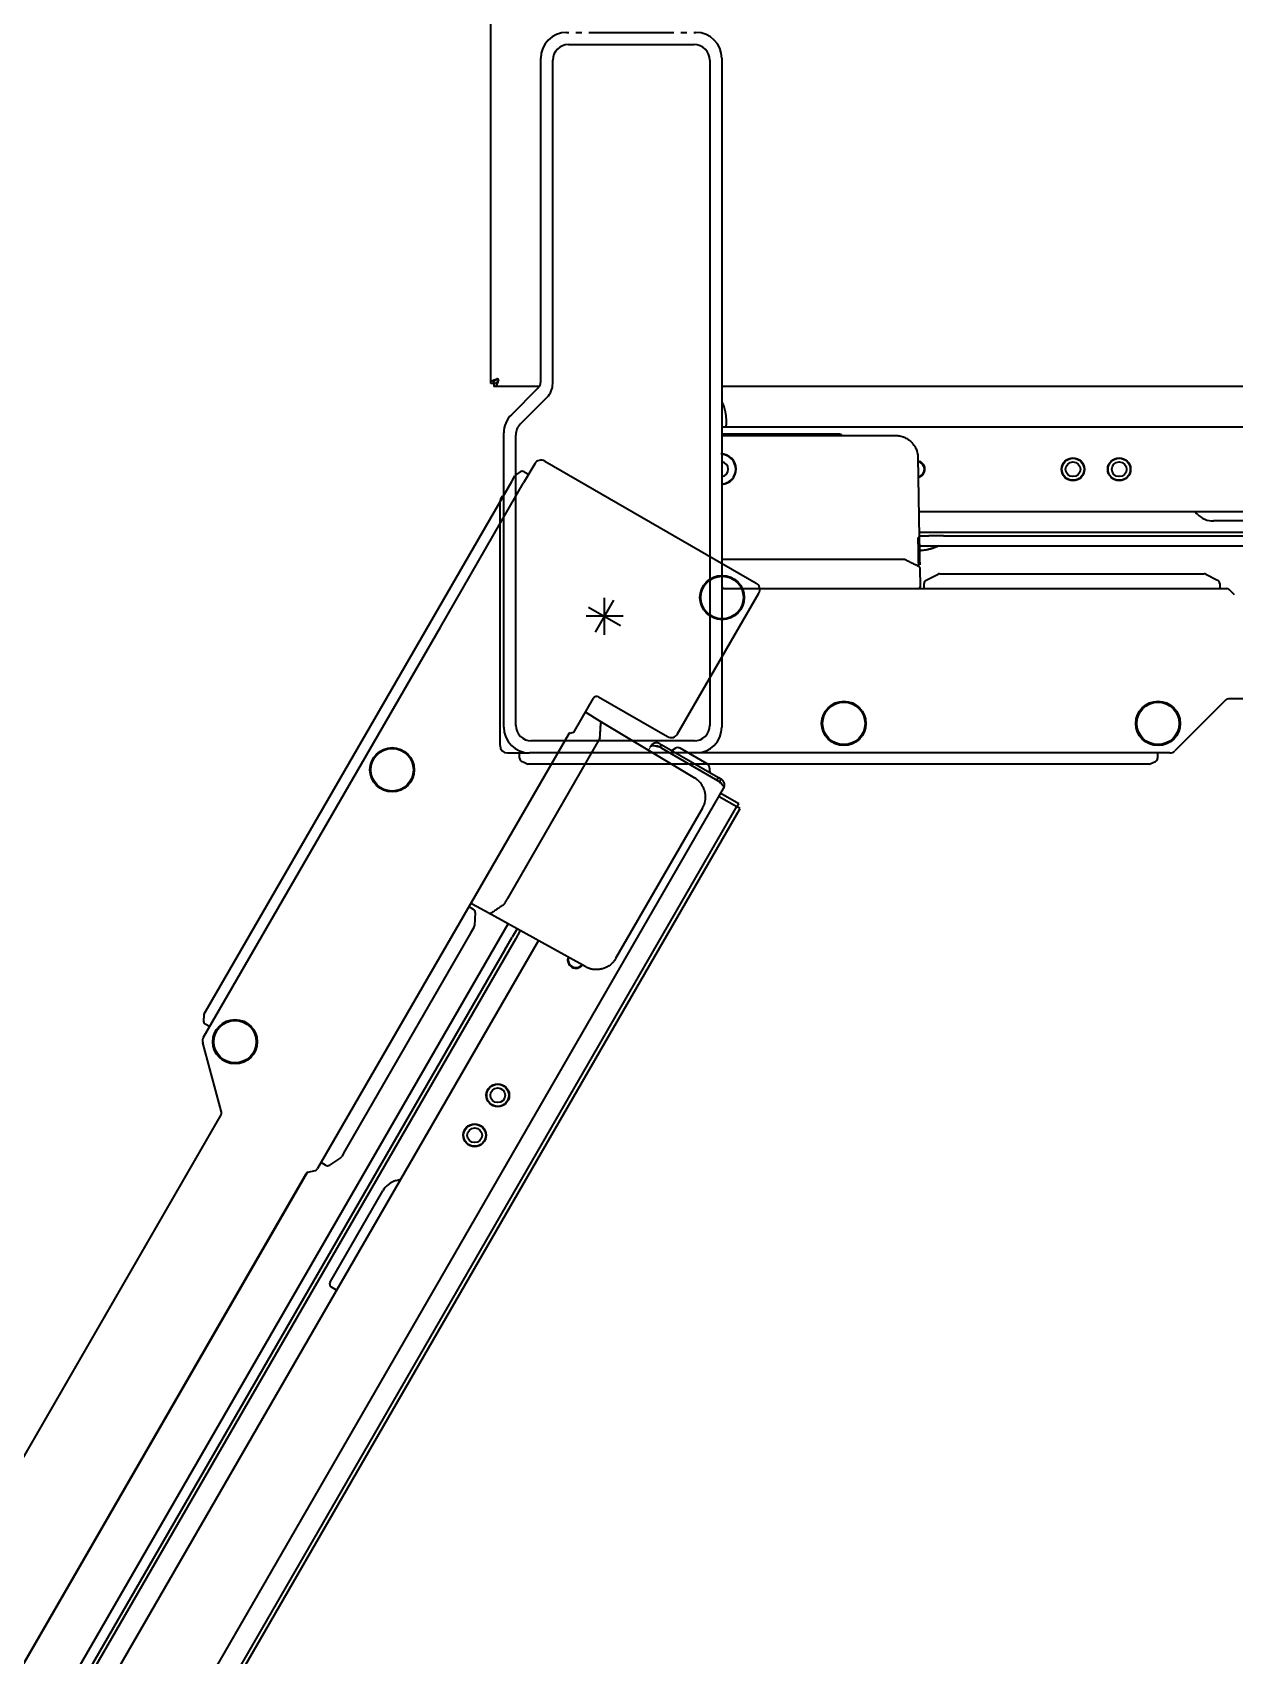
# Model space of a CAD drawing. Extents: x 53 to 4124, y 6244 to 10190.
# Drawn here: x 2088.8 to 2414, y 6682.9 to 7122.2 of the extents above; entities that cross this region are included whole.
import ezdxf

# ---------------------------------------------------------------- set-up
doc = ezdxf.new("R2010")
doc.units = 0
doc.header["$LTSCALE"] = 5
doc.linetypes.add('ACISOTGL', pattern=[3, 2, -1])
doc.layers.get('0').update_dxf_attribs({"linetype": 'CONTINUOUS', "lineweight": 0})
doc.layers.add('1', color=7, linetype='CONTINUOUS', true_color=0xffffff)

# ---------------------------------------------------------------- blocks, each defined once
blk = doc.blocks.new('A$C14F143F0')
blk.add_line((459.15, 603.75), (458.61, 602.82))
at = {"layer": '1', "color": 7, "linetype": 'Continuous', "lineweight": 35}
for p, q in [((430.59, 681.05), (487.75, 648.05)), ((421.62, 675.51), (422.5, 677.04)), ((422.81, 677.37), (423.97, 678.14)), ((427.86, 680.32), (424.86, 675.13)), ((425.02, 678.17), (426.21, 677.48)), ((339.32, 532.96), (421.62, 675.51)), ((402.36, 636.15), (424.86, 675.13)), ((466.48, 607.22), (488.48, 645.32)), ((338.27, 525.15), (402.36, 636.15)), ((438.61, 607.95), (443.76, 616.87)), ((445.13, 617.23), (463.75, 606.48)), ((445.51, 610.68), (441.56, 613.06)), ((471.16, 595.28), (445.51, 610.68)), ((437.04, 607.23), (369.1, 489.56)), ((437.34, 607.46), (438.31, 607.72)), ((445.49, 606.03), (420.48, 562.71)), ((462.07, 603.41), (477.31, 594.61)), ((462.24, 604.24), (477.54, 595.4)), ((465.2, 602.93), (465.9, 603.34)), ((474.52, 599.11), (467.2, 603.34)), ((475.17, 597.98), (475.17, 597.17)), ((477.14, 594.71), (477.54, 595.4)), ((477.31, 594.61), (477.93, 594.25)), ((477.54, 595.4), (478.33, 594.95)), ((477.93, 594.25), (478.33, 594.95)), ((478.27, 593.81), (478.28, 593.8)), ((157.61, 35.85), (478.94, 592.41)), ((477.74, 590.32), (482.58, 587.53)), ((478.24, 591.19), (483.08, 588.39)), ((164.08, 35.87), (482.58, 587.53)), ((164.95, 35.37), (483.45, 587.03)), ((473.26, 587.13), (449.75, 546.41)), ((482.58, 587.53), (483.08, 588.39)), ((483.45, 587.03), (482.58, 587.53)), ((410.04, 560.47), (411.24, 559.78)), ((415.48, 558.66), (410.94, 561.18)), ((411.74, 558.85), (411.52, 555.24)), ((441.64, 544.16), (415.48, 558.66)), ((147.67, 83.02), (420.63, 555.8)), ((411.39, 554.8), (410.51, 553.27)), ((423.07, 554.45), (421.77, 552.2)), ((423.95, 553.97), (422.64, 551.7)), ((428.84, 551.26), (137.82, 47.2)), ((410.51, 553.27), (376.51, 494.38)), ((419.77, 548.74), (421.77, 552.2)), ((422.64, 551.7), (420.64, 548.24)), ((419.77, 548.74), (149.94, 81.37)), ((420.64, 548.24), (150.75, 80.78)), ((338.43, 531.44), (339.32, 532.96)), ((338.3, 531), (338.22, 529.62)), ((339.91, 528), (338.72, 528.69)), ((343.11, 504.85), (338.07, 523.64)), ((166.05, 197.6), (343.01, 504.09)), ((375.31, 492.52), (372.29, 490.53)), ((376.51, 494.38), (375.63, 492.86)), ((366.32, 488.47), (191.24, 185.22)), ((365.96, 488.11), (191.37, 185.71)), ((366.56, 488.57), (368.49, 489.09)), ((371.24, 490.5), (370.04, 491.19)), ((372.48, 458.83), (386.74, 483.53)), ((390.38, 486.32), (391.05, 486.5)), ((374.22, 456.68), (372.85, 457.47)), ((374.72, 457.54), (374.22, 456.68)), ((374.72, 457.54), (374.73, 457.54))]:
    blk.add_line(p, q, dxfattribs=at)
at = {"layer": '1', "color": 2, "linetype": 'Continuous', "lineweight": 35}
for p, q in [((442.43, 641.56), (451.09, 636.56)), ((444.26, 634.73), (449.26, 643.39))]:
    blk.add_line(p, q, dxfattribs=at)
at = {"layer": '1', "color": 7, "linetype": 'Continuous', "lineweight": 35}
for centre, radius in [((478.55, 644.13), 6), ((478.55, 644.13), 5.75), ((389.28, 597.51), 6), ((389.28, 597.51), 5.75), ((346.78, 523.9), 6), ((346.78, 523.9), 5.75), ((417.86, 509.42), 3.1), ((417.86, 509.42), 3), ((417.86, 509.42), 2), ((411.61, 498.6), 3.1), ((411.61, 498.6), 3), ((411.61, 498.6), 2)]:
    blk.add_circle(centre, radius, dxfattribs=at)
for centre, radius, start, end in [((429.59, 679.32), 2, 60, 150), ((423.36, 676.54), 1, 123.4349, 150), ((424.52, 677.3), 1, 60, 123.4349), ((486.75, 646.32), 2, 330, 60), ((444.63, 616.37), 1, 60, 150), ((437.47, 606.98), 0.5, 105, 150), ((438.18, 608.2), 0.5, 285, 330), ((464.75, 608.22), 2, 240, 330), ((460.07, 599.94), 4, 60, 73.1037), ((464.85, 603.54), 0.7, 240, 300), ((466.55, 602.21), 1.3, 60, 120), ((473.87, 597.98), 1.3, 0, 60), ((475.87, 597.17), 0.7, 180, 240), ((411.19, 561.62), 0.5, 183.9018, 241), ((410.74, 558.91), 1, 356.5651, 60), ((410.52, 555.3), 1, 330, 356.5651), ((439.01, 546.06), 2.25, 160.7662, 321.2362), ((439.01, 546.06), 2.1, 161.475, 320.5331), ((339.22, 529.56), 1, 176.5651, 240), ((339.3, 530.94), 1, 150, 176.5651), ((340, 524.15), 2, 150, 195), ((342.14, 504.59), 1, 330, 15), ((374.76, 493.36), 1, 303.4349, 330), ((366.82, 487.61), 1, 105, 150), ((368.24, 490.06), 1, 285, 330), ((371.74, 491.36), 1, 240, 303.4349), ((391.94, 480.53), 6, 105, 150), ((389.49, 492.3), 6, 285, 289.9409), ((373.35, 458.33), 1, 150, 240)]:
    blk.add_arc(centre, radius, start, end, dxfattribs=at)
for points, degree, knots in [([(445.51, 610.68), (445.55, 610.66), (445.59, 610.63), (445.65, 610.57), (445.68, 610.53), (445.72, 610.45), (445.74, 610.4), (445.76, 610.31), (445.76, 610.27), (445.76, 610.22)], 3, [0, 0, 0, 0, 0.25, 0.25, 0.5, 0.5, 0.75, 0.75, 1, 1, 1, 1]), ([(445.49, 606.03), (445.5, 606.15), (445.76, 610.22)], 1, [-0.028692, -0.028692, 0, 1, 1]), ([(459.15, 603.75), (459.19, 603.8), (459.23, 603.86), (459.34, 603.94), (459.4, 603.98), (459.48, 604.01), (459.5, 604.02), (459.53, 604.03), (459.59, 604.05), (459.64, 604.06), (459.76, 604.08), (459.85, 604.08), (459.96, 604.08), (459.99, 604.08), (460.03, 604.08), (460.11, 604.07), (460.18, 604.06), (460.33, 604.04), (460.44, 604.02), (460.58, 603.98), (460.61, 603.97), (460.66, 603.96), (460.69, 603.95), (460.78, 603.93), (460.89, 603.89), (461, 603.86), (461.09, 603.82), (461.12, 603.81), (461.18, 603.79), (461.21, 603.78), (461.24, 603.77)], 3, [0, 0, 0, 0, 0.125, 0.125, 0.25, 0.25, 0.28125, 0.28125, 0.3125, 0.375, 0.375, 0.5, 0.5, 0.53125, 0.53125, 0.5625, 0.625, 0.625, 0.75, 0.75, 0.78125, 0.78125, 0.8125, 0.8125, 0.875, 0.9375, 0.9375, 0.96875, 0.96875, 1, 1, 1, 1]), ([(461.69, 604.55), (461.58, 604.62), (461.47, 604.67), (461.3, 604.72), (461.25, 604.74), (461.16, 604.76), (461.13, 604.76), (461.07, 604.77), (461.04, 604.78), (460.89, 604.8), (460.78, 604.8), (460.63, 604.79), (460.6, 604.79), (460.54, 604.78), (460.52, 604.78), (460.43, 604.76), (460.37, 604.75), (460.21, 604.7), (460.1, 604.66), (459.98, 604.6), (459.95, 604.59), (459.9, 604.56), (459.83, 604.52), (459.76, 604.48), (459.68, 604.41), (459.63, 604.38), (459.57, 604.32), (459.55, 604.31), (459.52, 604.27), (459.5, 604.25), (459.41, 604.16), (459.34, 604.07), (459.29, 603.99)], 3, [0, 0, 0, 0, 0.125, 0.125, 0.1875, 0.1875, 0.21875, 0.21875, 0.25, 0.25, 0.375, 0.375, 0.40625, 0.40625, 0.4375, 0.4375, 0.5, 0.5, 0.625, 0.625, 0.65625, 0.65625, 0.6875, 0.75, 0.75, 0.8125, 0.8125, 0.84375, 0.84375, 0.875, 0.875, 1, 1, 1, 1]), ([(460.69, 603.99), (460.75, 604), (460.81, 604), (460.91, 603.99), (460.94, 603.98), (461, 603.97), (461.01, 603.97), (461.05, 603.96), (461.07, 603.96), (461.15, 603.93), (461.22, 603.9), (461.29, 603.86)], 3, [0, 0, 0, 0, 0.309571, 0.309571, 0.482178, 0.482178, 0.568482, 0.568482, 0.654786, 0.654786, 1, 1, 1, 1]), ([(461.69, 604.55), (461.77, 604.51), (461.86, 604.46), (462.04, 604.35), (462.14, 604.3), (462.24, 604.24)], 3, [0, 0, 0, 0, 0.462959, 0.462959, 1, 1, 1, 1]), ([(473.26, 587.13), (473.31, 587.22), (473.36, 587.3), (473.45, 587.48), (473.49, 587.57), (473.55, 587.7), (473.57, 587.74), (473.61, 587.83), (473.62, 587.88), (473.68, 588.01), (473.71, 588.1), (473.81, 588.38), (473.86, 588.56), (473.92, 588.8), (473.93, 588.85), (473.95, 588.94), (473.96, 588.99), (473.98, 589.14), (474, 589.23), (474.04, 589.52), (474.05, 589.71), (474.07, 590.1), (474.07, 590.29), (474.05, 590.58), (474.04, 590.68), (474.02, 590.87), (474.01, 590.97), (473.96, 591.26), (473.92, 591.45), (473.85, 591.73), (473.82, 591.82), (473.77, 592.01), (473.73, 592.1), (473.64, 592.37), (473.56, 592.55), (473.46, 592.77), (473.43, 592.81), (473.39, 592.9), (473.37, 592.94), (473.3, 593.07), (473.25, 593.16), (473.1, 593.41), (472.99, 593.57), (472.76, 593.88), (472.64, 594.03), (472.44, 594.24), (472.37, 594.31), (472.27, 594.41), (472.24, 594.45), (472.17, 594.51), (472.13, 594.55), (471.95, 594.71), (471.8, 594.84), (471.56, 595.01), (471.48, 595.07), (471.32, 595.17), (471.24, 595.23), (471.16, 595.28)], 3, [0, 0, 0, 0, 0.03125, 0.03125, 0.0625, 0.0625, 0.078125, 0.078125, 0.09375, 0.09375, 0.125, 0.125, 0.1875, 0.1875, 0.203125, 0.203125, 0.21875, 0.21875, 0.25, 0.25, 0.3125, 0.3125, 0.375, 0.375, 0.40625, 0.40625, 0.4375, 0.4375, 0.5, 0.5, 0.53125, 0.53125, 0.5625, 0.5625, 0.625, 0.625, 0.640625, 0.640625, 0.65625, 0.65625, 0.6875, 0.6875, 0.75, 0.75, 0.8125, 0.8125, 0.84375, 0.84375, 0.859375, 0.859375, 0.875, 0.875, 0.9375, 0.9375, 0.96875, 0.96875, 1, 1, 1, 1]), ([(477.88, 594.16), (477.8, 594.23), (477.72, 594.29), (477.56, 594.43), (477.47, 594.5), (477.38, 594.57)], 3, [0, 0, 0, 0, 0.462959, 0.462959, 1, 1, 1, 1]), ([(477.62, 594.43), (477.67, 594.38), (477.72, 594.33), (477.8, 594.25), (477.84, 594.21), (477.88, 594.16)], 3, [0, 0, 0, 0, 0.537041, 0.537041, 1, 1, 1, 1]), ([(477.88, 594.16), (477.97, 594.09), (478.07, 594.01), (478.2, 593.89), (478.24, 593.84), (478.3, 593.78), (478.33, 593.76), (478.37, 593.72), (478.39, 593.7), (478.48, 593.6), (478.56, 593.52), (478.64, 593.42), (478.65, 593.4), (478.68, 593.36), (478.7, 593.33), (478.74, 593.27), (478.77, 593.24), (478.84, 593.12), (478.88, 593.04), (478.91, 592.95), (478.92, 592.93), (478.93, 592.89), (478.95, 592.84), (478.96, 592.78), (478.97, 592.71), (478.97, 592.68), (478.97, 592.63), (478.97, 592.61), (478.97, 592.57), (478.96, 592.56), (478.95, 592.47), (478.93, 592.41), (478.9, 592.34)], 3, [0, 0, 0, 0, 0.125, 0.125, 0.1875, 0.1875, 0.21875, 0.21875, 0.25, 0.25, 0.375, 0.375, 0.40625, 0.40625, 0.4375, 0.4375, 0.5, 0.5, 0.625, 0.625, 0.65625, 0.65625, 0.6875, 0.75, 0.75, 0.8125, 0.8125, 0.84375, 0.84375, 0.875, 0.875, 1, 1, 1, 1]), ([(477.93, 594.25), (477.99, 594.22), (478.05, 594.17), (478.12, 594.11), (478.13, 594.1), (478.16, 594.07), (478.17, 594.06), (478.21, 594.02), (478.23, 593.99), (478.29, 593.9), (478.32, 593.84), (478.35, 593.77), (478.36, 593.75), (478.37, 593.73), (478.37, 593.72), (478.37, 593.71)], 3, [0, 0, 0, 0, 0.296758, 0.296758, 0.370947, 0.370947, 0.445137, 0.445137, 0.593516, 0.593516, 0.890274, 0.890274, 0.964463, 0.964463, 1, 1, 1, 1]), ([(479.04, 592.59), (479.09, 592.68), (479.12, 592.77), (479.18, 592.97), (479.21, 593.08), (479.22, 593.21), (479.22, 593.24), (479.23, 593.29), (479.23, 593.38), (479.23, 593.46), (479.22, 593.63), (479.2, 593.74), (479.16, 593.88), (479.15, 593.9), (479.14, 593.96), (479.11, 594.04), (479.07, 594.12), (479, 594.28), (478.94, 594.38), (478.85, 594.5), (478.83, 594.52), (478.79, 594.57), (478.77, 594.59), (478.71, 594.65), (478.63, 594.74), (478.53, 594.81), (478.46, 594.87), (478.43, 594.88), (478.38, 594.92), (478.36, 594.93), (478.33, 594.95)], 3, [0, 0, 0, 0, 0.125, 0.125, 0.25, 0.25, 0.28125, 0.28125, 0.3125, 0.375, 0.375, 0.5, 0.5, 0.53125, 0.53125, 0.5625, 0.625, 0.625, 0.75, 0.75, 0.78125, 0.78125, 0.8125, 0.8125, 0.875, 0.9375, 0.9375, 0.96875, 0.96875, 1, 1, 1, 1]), ([(420.48, 562.71), (420.46, 562.69), (420.45, 562.66), (420.42, 562.61), (420.4, 562.58), (420.37, 562.53), (420.36, 562.51), (420.33, 562.45), (420.31, 562.43), (420.27, 562.35), (420.24, 562.3), (420.18, 562.2), (420.15, 562.15), (420.1, 562.06), (420.07, 562.01), (420.03, 561.94), (420.02, 561.92), (419.99, 561.87), (419.98, 561.85), (419.94, 561.79), (419.92, 561.74), (419.87, 561.66), (419.85, 561.63), (419.81, 561.55), (419.79, 561.52), (419.75, 561.45), (419.73, 561.42), (419.7, 561.36), (419.68, 561.33), (419.65, 561.28), (419.64, 561.26), (419.62, 561.23), (419.62, 561.22), (419.61, 561.2), (419.6, 561.19), (419.59, 561.17), (419.58, 561.16), (419.58, 561.15), (419.57, 561.14), (419.57, 561.14), (419.56, 561.13), (419.56, 561.12), (419.56, 561.12), (419.55, 561.11), (419.55, 561.11)], 3, [0, 0, 0, 0, 0.03125, 0.03125, 0.0625, 0.0625, 0.09375, 0.09375, 0.125, 0.125, 0.1875, 0.1875, 0.25, 0.25, 0.3125, 0.3125, 0.34375, 0.34375, 0.375, 0.375, 0.4375, 0.4375, 0.5, 0.5, 0.5625, 0.5625, 0.625, 0.625, 0.6875, 0.6875, 0.75, 0.75, 0.78125, 0.78125, 0.8125, 0.84375, 0.84375, 0.875, 0.875, 0.90625, 0.90625, 0.9375, 0.9375, 1, 1, 1, 1]), ([(415.48, 558.66), (415.52, 558.64), (415.56, 558.62), (415.65, 558.6), (415.7, 558.6), (415.79, 558.6), (415.83, 558.61), (415.92, 558.64), (415.96, 558.66), (416, 558.68)], 3, [0, 0, 0, 0, 0.25, 0.25, 0.5, 0.5, 0.75, 0.75, 1, 1, 1, 1]), ([(419.4, 560.95), (419.43, 560.97), (419.46, 560.99), (419.51, 561.05), (419.54, 561.08), (419.55, 561.11)], 3, [0, 0, 0, 0, 0.5, 0.5, 1, 1, 1, 1]), ([(449.75, 546.41), (449.7, 546.32), (449.65, 546.24), (449.54, 546.08), (449.49, 546), (449.4, 545.88), (449.38, 545.84), (449.32, 545.76), (449.29, 545.72), (449.2, 545.61), (449.14, 545.54), (448.94, 545.32), (448.81, 545.18), (448.63, 545.01), (448.6, 544.98), (448.52, 544.91), (448.49, 544.88), (448.38, 544.78), (448.3, 544.72), (448.07, 544.54), (447.91, 544.43), (447.59, 544.23), (447.42, 544.13), (447.16, 544), (447.07, 543.96), (446.89, 543.88), (446.8, 543.84), (446.52, 543.74), (446.34, 543.68), (446.06, 543.6), (445.97, 543.58), (445.78, 543.53), (445.68, 543.52), (445.4, 543.47), (445.21, 543.44), (444.96, 543.42), (444.92, 543.42), (444.82, 543.41), (444.77, 543.41), (444.62, 543.41), (444.53, 543.41), (444.23, 543.41), (444.04, 543.43), (443.66, 543.47), (443.47, 543.5), (443.18, 543.57), (443.09, 543.59), (442.95, 543.63), (442.9, 543.64), (442.81, 543.67), (442.76, 543.68), (442.53, 543.76), (442.35, 543.83), (442.08, 543.94), (441.99, 543.98), (441.82, 544.07), (441.73, 544.11), (441.64, 544.16)], 3, [0, 0, 0, 0, 0.03125, 0.03125, 0.0625, 0.0625, 0.078125, 0.078125, 0.09375, 0.09375, 0.125, 0.125, 0.1875, 0.1875, 0.203125, 0.203125, 0.21875, 0.21875, 0.25, 0.25, 0.3125, 0.3125, 0.375, 0.375, 0.40625, 0.40625, 0.4375, 0.4375, 0.5, 0.5, 0.53125, 0.53125, 0.5625, 0.5625, 0.625, 0.625, 0.640625, 0.640625, 0.65625, 0.65625, 0.6875, 0.6875, 0.75, 0.75, 0.8125, 0.8125, 0.84375, 0.84375, 0.859375, 0.859375, 0.875, 0.875, 0.9375, 0.9375, 0.96875, 0.96875, 1, 1, 1, 1])]:
    blk.add_open_spline(points, degree=degree, knots=knots, dxfattribs=at)
for points, degree in [([(459.29, 603.99), (459.25, 603.93), (459.22, 603.88), (459.19, 603.82)], 3), ([(461.59, 603.69), (461.81, 603.87), (462.02, 604.05), (462.24, 604.24)], 3), ([(477.38, 594.57), (477.46, 594.52), (477.54, 594.48), (477.62, 594.43)], 3), ([(478.94, 592.41), (478.98, 592.47), (479.01, 592.53), (479.04, 592.59)], 3), ([(419.4, 560.95), (416, 558.68)], 1)]:
    blk.add_open_spline(points, degree=degree, dxfattribs=at)

msp = doc.modelspace()

# ---------------------------------------------------------------- linework, layer by layer
at = {"linetype": 'ACISOTGL', "ltscale": 5}
msp.add_arc((2243.56, 6964.2), 720.56, 242.46449, 357.20038, dxfattribs=at)
at = {"layer": '1', "color": 7, "linetype": 'Continuous', "lineweight": 35}
for p, q in [((2212.78, 7027.54), (2212.78, 7688.06)), ((2233.28, 7122.2), (2233.89, 7122.2)), ((2235.76, 7122.2), (2237.4, 7122.2)), ((2239.28, 7122.2), (2262.27, 7122.2)), ((2264.15, 7122.2), (2265.79, 7122.2)), ((2267.66, 7122.2), (2268.28, 7122.2)), ((2233.78, 7118.95), (2267.78, 7118.95)), ((2226.28, 7038.17), (2226.28, 7115.2)), ((2229.53, 7027.18), (2229.53, 7114.7)), ((2272.03, 7114.7), (2272.03, 6934.7)), ((2275.28, 7115.2), (2275.28, 7038.17)), ((2226.28, 7029.57), (2226.28, 7034.64)), ((2275.28, 7034.64), (2275.28, 7029.57)), ((2212.78, 7027.2), (2212.78, 7027.54)), ((2213.58, 7027.2), (2212.78, 7027.2)), ((2213.58, 7027.2), (2213.58, 7027.54)), ((2213.92, 7027.2), (2213.58, 7027.2)), ((2213.58, 7027.2), (2213.58, 7026.4)), ((2213.92, 7026.4), (2213.58, 7026.4)), ((2225.95, 7026.4), (2213.92, 7026.4)), ((2218.33, 7018.75), (2225.6, 7026.03)), ((2964.63, 7026.4), (2275.28, 7026.4)), ((2275.28, 7026.03), (2275.28, 6934.2)), ((2220.77, 7016.25), (2227.99, 7023.46)), ((2910.53, 7015.4), (2275.28, 7015.4)), ((2216.28, 6934.2), (2216.28, 7013.8)), ((2219.53, 6934.7), (2219.53, 7013.24)), ((2306.78, 7013.49), (2275.28, 7013.49)), ((2275.28, 7013.12), (2322.3, 7013.12)), ((2328.3, 7007.22), (2328.68, 6985.54)), ((2215.28, 6929.2), (2215.28, 6995.2)), ((2328.56, 6992.58), (2910.59, 6992.58)), ((2404.02, 6991.75), (2403.53, 6992.23)), ((2436.78, 6989.99), (2408.26, 6989.99)), ((2328.65, 6986.99), (2331.28, 6986.99)), ((2328.67, 6985.99), (2331.28, 6985.99)), ((2331.28, 6986.99), (2335.28, 6986.99)), ((2335.28, 6985.99), (2331.28, 6985.99)), ((2335.28, 6986.99), (2875.04, 6986.99)), ((2335.28, 6985.99), (2874.94, 6985.99)), ((2874.65, 6983.2), (2328.73, 6983.2)), ((2332.29, 6982.65), (2332.3, 6982.66)), ((2275.28, 6979.62), (2322.81, 6979.62)), ((2328.82, 6977.31), (2328.91, 6972.13)), ((2275.63, 6971.85), (2275.28, 6972.2)), ((2275.98, 6971.7), (2411.86, 6971.7)), ((2329.98, 6971.7), (2329.98, 6973.08)), ((2330.53, 6973.98), (2333.76, 6975.6)), ((2334.21, 6975.7), (2335.98, 6975.7)), ((2335.98, 6975.7), (2403.98, 6975.7)), ((2403.98, 6975.7), (2405.74, 6975.7)), ((2406.19, 6975.6), (2409.42, 6973.98)), ((2409.98, 6973.08), (2409.98, 6971.7)), ((2413.98, 6969.99), (2412.57, 6971.41)), ((2411.62, 6941.54), (2397.86, 6927.79)), ((2766.23, 6941.84), (2412.32, 6941.84)), ((2219.53, 6934.46), (2219.53, 6934.5)), ((2219.53, 6934.46), (2219.53, 6934.46)), ((2272.02, 6934.5), (2272.02, 6934.46)), ((2272.02, 6934.46), (2272.02, 6934.46)), ((2223.53, 6930.46), (2223.53, 6930.46)), ((2223.58, 6930.46), (2223.53, 6930.46)), ((2267.78, 6930.45), (2223.78, 6930.45)), ((2268.02, 6930.46), (2267.97, 6930.46)), ((2268.02, 6930.46), (2268.02, 6930.46)), ((2217.28, 6927.2), (2223.28, 6927.2)), ((2220.56, 6925.82), (2220.56, 6927.2)), ((2222.35, 6924.31), (2221.11, 6924.93)), ((2224.56, 6924.2), (2222.8, 6924.2)), ((2268.28, 6927.2), (2223.28, 6927.2)), ((2389.16, 6924.2), (2224.56, 6924.2)), ((2396.45, 6927.2), (2268.28, 6927.2)), ((2390.92, 6924.2), (2389.16, 6924.2)), ((2391.37, 6924.31), (2392.61, 6924.93)), ((2393.16, 6927.2), (2393.16, 6925.82))]:
    msp.add_line(p, q, dxfattribs=at)
at = {"layer": '1', "color": 2, "linetype": 'Continuous', "lineweight": 35}
for p, q in [((2243.56, 6959.2), (2243.56, 6969.2)), ((2248.56, 6964.2), (2238.56, 6964.2))]:
    msp.add_line(p, q, dxfattribs=at)
at = {"layer": '1', "color": 7, "linetype": 'Continuous', "lineweight": 35}
for centre, radius in [((2370.28, 7003.99), 3.1), ((2370.28, 7003.99), 3), ((2382.78, 7003.99), 3.1), ((2382.78, 7003.99), 3), ((2370.28, 7003.99), 2), ((2382.78, 7003.99), 2), ((2308.28, 6935.2), 6), ((2308.28, 6935.2), 5.75), ((2393.28, 6935.2), 6), ((2393.28, 6935.2), 5.75)]:
    msp.add_circle(centre, radius, dxfattribs=at)
for centre, radius, start, end in [((2233.28, 7115.2), 7, 90, 180), ((2268.28, 7115.2), 7, 0, 90), ((2233.78, 7114.7), 4.25, 90, 180), ((2267.78, 7114.7), 4.25, 0, 90), ((2214.58, 7028.2), 0.25, 0, 90), ((2224.28, 7027.18), 5.25, 315, 0), ((2223.28, 7013.8), 7, 135, 180), ((2223.78, 7013.24), 4.25, 135, 180), ((2306.78, 7011.49), 2, 54.3403, 90), ((2275.03, 7003.99), 4.13, 273.4706, 90), ((2275.03, 7003.99), 4, 0, 86.4169), ((2275.03, 7003.99), 2, 0, 82.8225), ((2275.03, 7003.99), 4, 273.5831, 0), ((2275.03, 7003.99), 2, 277.1775, 0), ((2327.98, 7003.99), 2.25, 280.7662, 81.2363), ((2327.98, 7003.99), 2.1, 281.475, 80.5331), ((2217.28, 6995.2), 2, 120.0009, 180), ((2399.29, 6987.99), 6, 45, 49.9409), ((2408.26, 6995.99), 6, 225, 270), ((2275.98, 6972.2), 0.5, 225, 270), ((2328.41, 6972.12), 0.5, 303.9018, 1), ((2330.98, 6973.08), 1, 116.5651, 180), ((2334.21, 6974.7), 1, 90, 116.5651), ((2405.74, 6974.7), 1, 63.4349, 90), ((2408.98, 6973.08), 1, 0, 63.4349), ((2411.86, 6970.7), 1, 45, 90), ((2412.32, 6940.84), 1, 90, 135), ((2223.28, 6934.2), 7, 180, 270), ((2223.78, 6934.7), 4.25, 180, 270), ((2267.78, 6934.7), 4.25, 270, 0), ((2268.28, 6934.2), 7, 270, 0), ((2217.28, 6929.2), 2, 180, 270), ((2396.45, 6929.2), 2, 270, 315), ((2221.56, 6925.82), 1, 180, 243.4349), ((2222.8, 6925.2), 1, 243.4349, 270), ((2390.92, 6925.2), 1, 270, 296.5651), ((2392.16, 6925.82), 1, 296.5651, 0)]:
    msp.add_arc(centre, radius, start, end, dxfattribs=at)
for centre, major_axis, start_param, end_param in [((2328.15, 6994.51), (-12.96, 0), 1.60198, 1.999293), ((2328.15, 6994.57), (-13, 0), 1.616349, 2.028782), ((2328.15, 6994.51), (-12.95, 0), 1.616502, 1.897025)]:
    msp.add_ellipse(centre, major_axis=major_axis, ratio=0.965926, start_param=start_param, end_param=end_param, dxfattribs=at)
for points, degree in [([(2226.28, 7034.64), (2226.28, 7035.57), (2226.28, 7036.86), (2226.28, 7038.17)], 3), ([(2275.28, 7038.17), (2275.28, 7036.86), (2275.28, 7035.57), (2275.28, 7034.64)], 3), ([(2226.28, 7027.54), (2226.28, 7028.3), (2226.28, 7029), (2226.28, 7029.57)], 3), ([(2275.28, 7029.57), (2275.28, 7028.63), (2275.28, 7027.35), (2275.28, 7026.03)], 3), ([(2214.49, 7028.43), (2214.43, 7028.43)], 1), ([(2214.8, 7028.12), (2214.8, 7028.05)], 1), ([(2225.6, 7026.03), (2225.63, 7026.06), (2225.66, 7026.09), (2225.69, 7026.11)], 3), ([(2225.69, 7026.12), (2225.69, 7026.12), (2225.69, 7026.12), (2225.69, 7026.11)], 3), ([(2226.28, 7027.54), (2226.28, 7027.53), (2226.28, 7027.53), (2226.28, 7027.52)], 3), ([(2216.28, 7012.32), (2216.28, 7012.58), (2216.28, 7012.84), (2216.28, 7013.1)], 3), ([(2324.89, 6979.56), (2328.54, 6977.75)], 1)]:
    msp.add_open_spline(points, degree=degree, dxfattribs=at)
for points, knots in [([(2212.78, 7027.54), (2212.78, 7027.58), (2212.79, 7027.62), (2212.83, 7027.69), (2212.86, 7027.73), (2212.94, 7027.8), (2212.99, 7027.84), (2213.11, 7027.91), (2213.18, 7027.95), (2213.33, 7028.02), (2213.41, 7028.06), (2213.59, 7028.13), (2213.68, 7028.17), (2213.88, 7028.24), (2213.99, 7028.28), (2214.2, 7028.35), (2214.32, 7028.39), (2214.43, 7028.43)], [0, 0, 0, 0, 0.125, 0.125, 0.25, 0.25, 0.375, 0.375, 0.5, 0.5, 0.625, 0.625, 0.75, 0.75, 0.875, 0.875, 1, 1, 1, 1]), ([(2213.58, 7027.54), (2213.58, 7027.62), (2213.6, 7027.69), (2213.69, 7027.84), (2213.76, 7027.91), (2213.92, 7028.06), (2214.02, 7028.13), (2214.25, 7028.28), (2214.37, 7028.35), (2214.49, 7028.43)], [0, 0, 0, 0, 0.25, 0.25, 0.5, 0.5, 0.75, 0.75, 1, 1, 1, 1]), ([(2214.8, 7028.12), (2214.73, 7028), (2214.65, 7027.87), (2214.51, 7027.65), (2214.43, 7027.55), (2214.29, 7027.38), (2214.21, 7027.32), (2214.06, 7027.23), (2213.99, 7027.2), (2213.92, 7027.2)], [0, 0, 0, 0, 0.25, 0.25, 0.5, 0.5, 0.75, 0.75, 1, 1, 1, 1]), ([(2214.8, 7028.05), (2214.76, 7027.94), (2214.73, 7027.83), (2214.65, 7027.62), (2214.62, 7027.51), (2214.54, 7027.31), (2214.51, 7027.22), (2214.43, 7027.04), (2214.4, 7026.95), (2214.32, 7026.8), (2214.29, 7026.73), (2214.21, 7026.62), (2214.17, 7026.57), (2214.1, 7026.48), (2214.06, 7026.45), (2213.99, 7026.41), (2213.95, 7026.4), (2213.92, 7026.4)], [0, 0, 0, 0, 0.125, 0.125, 0.25, 0.25, 0.375, 0.375, 0.5, 0.5, 0.625, 0.625, 0.75, 0.75, 0.875, 0.875, 1, 1, 1, 1]), ([(2214.43, 7028.43), (2214.43, 7028.43), (2214.44, 7028.43), (2214.45, 7028.43), (2214.46, 7028.44), (2214.47, 7028.44), (2214.48, 7028.44), (2214.49, 7028.44), (2214.5, 7028.45), (2214.51, 7028.45), (2214.52, 7028.45), (2214.53, 7028.45), (2214.54, 7028.45), (2214.55, 7028.45), (2214.56, 7028.45), (2214.57, 7028.45), (2214.58, 7028.45)], [0, 0, 0, 0, 0.070356, 0.140723, 0.211142, 0.28165, 0.352287, 0.42309, 0.494098, 0.565348, 0.636878, 0.708725, 0.780925, 0.853514, 0.926527, 1, 1, 1, 1]), ([(2214.83, 7028.2), (2214.83, 7028.2), (2214.83, 7028.19), (2214.82, 7028.18), (2214.82, 7028.17), (2214.82, 7028.16), (2214.82, 7028.15), (2214.82, 7028.14), (2214.82, 7028.13), (2214.82, 7028.12), (2214.82, 7028.1), (2214.81, 7028.09), (2214.81, 7028.08), (2214.81, 7028.07), (2214.81, 7028.06), (2214.8, 7028.06), (2214.8, 7028.05)], [0, 0, 0, 0, 0.073473, 0.146486, 0.219075, 0.291275, 0.363122, 0.434652, 0.505902, 0.57691, 0.647713, 0.71835, 0.788858, 0.859277, 0.929644, 1, 1, 1, 1]), ([(2225.69, 7026.12), (2225.72, 7026.14), (2225.74, 7026.17), (2225.78, 7026.22), (2225.8, 7026.24), (2225.87, 7026.32), (2225.9, 7026.37), (2226.01, 7026.53), (2226.07, 7026.64), (2226.14, 7026.8), (2226.15, 7026.83), (2226.17, 7026.89), (2226.18, 7026.92), (2226.21, 7027.01), (2226.22, 7027.08), (2226.26, 7027.27), (2226.27, 7027.39), (2226.28, 7027.52)], [0, 0, 0, 0, 0.0625, 0.0625, 0.125, 0.125, 0.25, 0.25, 0.5, 0.5, 0.5625, 0.5625, 0.625, 0.625, 0.75, 0.75, 1, 1, 1, 1]), ([(2322.3, 7013.12), (2322.4, 7013.12), (2322.5, 7013.11), (2322.69, 7013.11), (2322.79, 7013.1), (2322.93, 7013.08), (2322.98, 7013.08), (2323.08, 7013.07), (2323.13, 7013.06), (2323.27, 7013.04), (2323.36, 7013.02), (2323.65, 7012.97), (2323.84, 7012.92), (2324.07, 7012.85), (2324.12, 7012.84), (2324.21, 7012.8), (2324.26, 7012.79), (2324.4, 7012.74), (2324.49, 7012.71), (2324.75, 7012.6), (2324.93, 7012.51), (2325.27, 7012.33), (2325.44, 7012.24), (2325.68, 7012.08), (2325.76, 7012.02), (2325.92, 7011.9), (2326, 7011.84), (2326.23, 7011.66), (2326.37, 7011.53), (2326.58, 7011.33), (2326.64, 7011.26), (2326.78, 7011.12), (2326.84, 7011.04), (2327.02, 7010.82), (2327.14, 7010.67), (2327.28, 7010.47), (2327.31, 7010.43), (2327.36, 7010.35), (2327.39, 7010.3), (2327.46, 7010.18), (2327.51, 7010.09), (2327.65, 7009.84), (2327.74, 7009.67), (2327.89, 7009.31), (2327.96, 7009.13), (2328.05, 7008.85), (2328.07, 7008.76), (2328.11, 7008.62), (2328.12, 7008.57), (2328.15, 7008.48), (2328.16, 7008.43), (2328.21, 7008.19), (2328.24, 7008), (2328.27, 7007.71), (2328.28, 7007.61), (2328.29, 7007.42), (2328.3, 7007.32), (2328.3, 7007.22)], [0, 0, 0, 0, 0.03125, 0.03125, 0.0625, 0.0625, 0.078125, 0.078125, 0.09375, 0.09375, 0.125, 0.125, 0.1875, 0.1875, 0.203125, 0.203125, 0.21875, 0.21875, 0.25, 0.25, 0.3125, 0.3125, 0.375, 0.375, 0.40625, 0.40625, 0.4375, 0.4375, 0.5, 0.5, 0.53125, 0.53125, 0.5625, 0.5625, 0.625, 0.625, 0.640625, 0.640625, 0.65625, 0.65625, 0.6875, 0.6875, 0.75, 0.75, 0.8125, 0.8125, 0.84375, 0.84375, 0.859375, 0.859375, 0.875, 0.875, 0.9375, 0.9375, 0.96875, 0.96875, 1, 1, 1, 1]), ([(2328.68, 6985.54), (2328.68, 6985.54), (2328.67, 6985.54), (2328.65, 6985.54), (2328.63, 6985.54), (2328.58, 6985.54), (2328.55, 6985.54), (2328.48, 6985.54), (2328.44, 6985.54), (2328.4, 6985.54)], [0, 0, 0, 0, 0.25, 0.25, 0.5, 0.5, 0.75, 0.75, 1, 1, 1, 1]), ([(2328.54, 6977.75), (2328.54, 6977.75), (2328.54, 6977.75), (2328.54, 6977.75), (2328.54, 6977.76), (2328.54, 6977.76), (2328.54, 6977.77), (2328.54, 6977.78), (2328.54, 6977.8), (2328.54, 6977.82), (2328.54, 6977.86), (2328.54, 6977.88), (2328.54, 6977.95), (2328.54, 6978.01), (2328.54, 6978.12), (2328.54, 6978.16), (2328.54, 6978.25), (2328.53, 6978.3), (2328.53, 6978.44), (2328.53, 6978.66), (2328.52, 6978.92), (2328.52, 6979.1), (2328.52, 6979.13), (2328.52, 6979.21), (2328.52, 6979.24), (2328.52, 6979.36), (2328.51, 6979.44), (2328.51, 6979.68), (2328.51, 6979.85), (2328.5, 6980.21), (2328.5, 6980.39), (2328.49, 6980.69), (2328.49, 6980.79), (2328.49, 6980.94), (2328.49, 6980.99), (2328.48, 6981.1), (2328.48, 6981.15), (2328.48, 6981.42), (2328.47, 6981.64), (2328.47, 6982.08), (2328.46, 6982.31), (2328.45, 6982.78), (2328.45, 6983.02), (2328.44, 6983.33), (2328.44, 6983.39), (2328.44, 6983.51), (2328.44, 6983.57), (2328.44, 6983.76), (2328.43, 6983.89), (2328.43, 6984.14), (2328.42, 6984.33), (2328.42, 6984.52), (2328.42, 6984.65), (2328.42, 6984.71), (2328.41, 6984.9), (2328.41, 6985.03), (2328.41, 6985.22), (2328.41, 6985.32), (2328.4, 6985.43), (2328.4, 6985.49), (2328.4, 6985.52), (2328.4, 6985.53), (2328.4, 6985.54), (2328.4, 6985.54), (2328.4, 6985.54)], [0, 0, 0, 0, 0.003491, 0.007399, 0.015215, 0.030846, 0.030846, 0.062109, 0.062109, 0.093372, 0.093372, 0.124635, 0.124635, 0.187161, 0.187161, 0.218424, 0.218424, 0.249687, 0.249687, 0.312213, 0.37474, 0.37474, 0.390371, 0.390371, 0.406003, 0.406003, 0.437266, 0.437266, 0.499792, 0.499792, 0.562318, 0.562318, 0.593581, 0.593581, 0.609212, 0.609212, 0.624844, 0.624844, 0.68737, 0.68737, 0.749896, 0.749896, 0.812422, 0.812422, 0.828053, 0.828053, 0.843685, 0.843685, 0.874948, 0.874948, 0.906211, 0.921842, 0.921842, 0.937474, 0.937474, 0.968737, 0.968737, 0.984368, 0.992184, 0.996092, 0.998046, 0.999023, 0.999023, 1, 1, 1, 1]), ([(2328.68, 6985.54), (2328.68, 6985.41), (2328.68, 6985.27), (2328.69, 6985), (2328.69, 6984.86), (2328.7, 6984.46), (2328.7, 6984.19), (2328.71, 6983.8), (2328.71, 6983.66), (2328.72, 6983.47), (2328.72, 6983.4), (2328.72, 6983.27), (2328.72, 6983.2), (2328.73, 6982.88), (2328.73, 6982.63), (2328.74, 6982.13), (2328.74, 6981.89), (2328.75, 6981.42), (2328.76, 6981.19), (2328.76, 6980.93), (2328.76, 6980.91), (2328.76, 6980.85), (2328.76, 6980.77), (2328.77, 6980.58), (2328.77, 6980.42), (2328.77, 6980.11), (2328.78, 6979.91), (2328.78, 6979.53), (2328.79, 6979.35), (2328.79, 6979.09), (2328.79, 6979.01), (2328.8, 6978.89), (2328.8, 6978.85), (2328.8, 6978.77), (2328.8, 6978.73), (2328.8, 6978.55), (2328.8, 6978.33), (2328.81, 6978.14), (2328.81, 6978.08)], [0, 0, 0, 0, 0.043197, 0.043197, 0.086393, 0.086393, 0.172786, 0.172786, 0.215983, 0.215983, 0.237581, 0.237581, 0.259179, 0.259179, 0.345572, 0.345572, 0.431965, 0.431965, 0.518359, 0.518359, 0.529158, 0.529158, 0.539957, 0.561555, 0.604752, 0.604752, 0.691145, 0.691145, 0.777538, 0.777538, 0.820734, 0.820734, 0.842333, 0.842333, 0.863931, 0.863931, 0.950324, 1, 1, 1, 1]), ([(2332.3, 6982.66), (2332.54, 6982.74), (2332.78, 6982.82), (2333.14, 6982.96), (2333.26, 6983.01), (2333.49, 6983.11), (2333.61, 6983.16), (2333.72, 6983.21)], [0, 0, 0, 0, 0.5, 0.5, 0.75, 0.75, 1, 1, 1, 1]), ([(2322.81, 6979.62), (2322.85, 6979.62), (2322.88, 6979.62), (2322.94, 6979.62), (2322.97, 6979.62), (2323.03, 6979.62), (2323.06, 6979.62), (2323.12, 6979.62), (2323.15, 6979.62), (2323.24, 6979.62), (2323.29, 6979.62), (2323.41, 6979.62), (2323.46, 6979.62), (2323.57, 6979.62), (2323.63, 6979.62), (2323.71, 6979.62), (2323.73, 6979.62), (2323.79, 6979.62), (2323.81, 6979.62), (2323.89, 6979.62), (2323.94, 6979.62), (2324.03, 6979.62), (2324.07, 6979.62), (2324.16, 6979.62), (2324.2, 6979.62), (2324.28, 6979.62), (2324.31, 6979.62), (2324.38, 6979.62), (2324.41, 6979.62), (2324.47, 6979.62), (2324.49, 6979.62), (2324.53, 6979.62), (2324.54, 6979.62), (2324.56, 6979.62), (2324.58, 6979.62), (2324.6, 6979.62), (2324.61, 6979.62), (2324.62, 6979.62), (2324.63, 6979.62), (2324.64, 6979.62), (2324.65, 6979.62), (2324.65, 6979.62), (2324.66, 6979.62), (2324.66, 6979.62), (2324.67, 6979.62)], [0, 0, 0, 0, 0.03125, 0.03125, 0.0625, 0.0625, 0.09375, 0.09375, 0.125, 0.125, 0.1875, 0.1875, 0.25, 0.25, 0.3125, 0.3125, 0.34375, 0.34375, 0.375, 0.375, 0.4375, 0.4375, 0.5, 0.5, 0.5625, 0.5625, 0.625, 0.625, 0.6875, 0.6875, 0.75, 0.75, 0.78125, 0.78125, 0.8125, 0.84375, 0.84375, 0.875, 0.875, 0.90625, 0.90625, 0.9375, 0.9375, 1, 1, 1, 1]), ([(2324.89, 6979.56), (2324.85, 6979.58), (2324.82, 6979.6), (2324.74, 6979.61), (2324.7, 6979.62), (2324.67, 6979.62)], [0, 0, 0, 0, 0.5, 0.5, 1, 1, 1, 1]), ([(2328.82, 6977.31), (2328.82, 6977.36), (2328.81, 6977.4), (2328.79, 6977.49), (2328.77, 6977.53), (2328.72, 6977.61), (2328.69, 6977.65), (2328.62, 6977.71), (2328.59, 6977.73), (2328.54, 6977.75)], [0, 0, 0, 0, 0.25, 0.25, 0.5, 0.5, 0.75, 0.75, 1, 1, 1, 1])]:
    msp.add_open_spline(points, degree=3, knots=knots, dxfattribs=at)
msp.add_rational_spline([(2276.44, 7015.36), (2276.63, 7017.02), (2276.54, 7018.69), (2276.18, 7020.34), (2275.56, 7021.9)], [0.499655350133, 0.490830251539, 0.486872406831, 0.487781816009, 0.493558479073], degree=4, dxfattribs=at)

# ---------------------------------------------------------------- block references
msp.add_blockref('A$C14F143F0', (1796.8, 6325.14))

doc.saveas('drawing.dxf')
